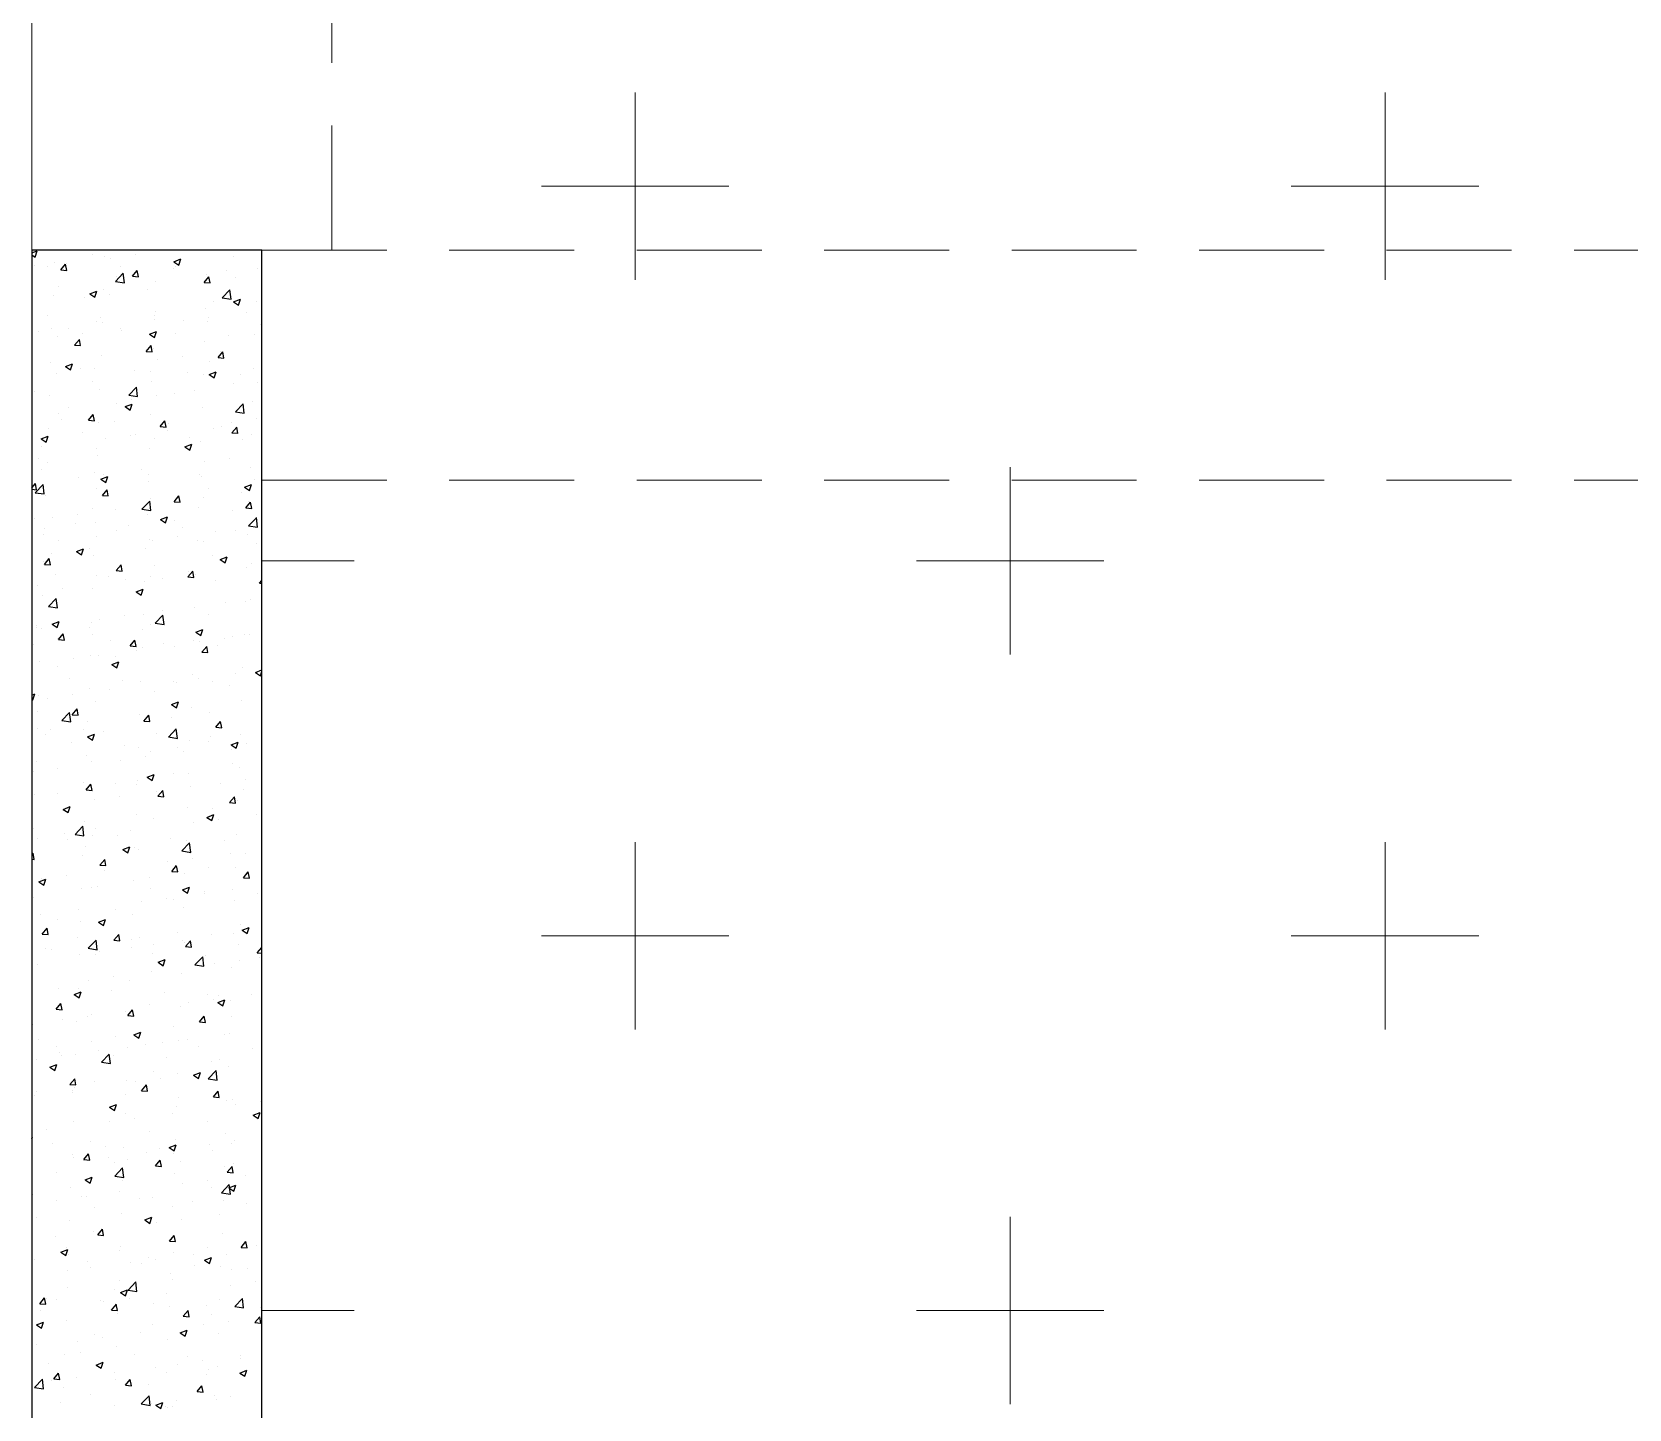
# Model space of a CAD drawing. Header units: millimetres. Extents: x 331487 to 517269, y 198509 to 399936.
# Drawn here: x 402900 to 404498, y 387995 to 389372 of the extents above; entities that cross this region are included whole.
import ezdxf

# ---------------------------------------------------------------- set-up
doc = ezdxf.new("R2010")
doc.units = ezdxf.units.MM
doc.header["$MEASUREMENT"] = 0
doc.linetypes.add('DASHED2', pattern=[0.375, 0.25, -0.125])
doc.layers.add('BEAM', color=1, linetype='Continuous', lineweight=5)
doc.layers.add('COLUMN', color=6, linetype='Continuous')

msp = doc.modelspace()

# ---------------------------------------------------------------- linework, layer by layer
at = {"layer": 'BEAM', "linetype": 'DASHED2', "ltscale": 500}
for p, q in [((403200.1, 389154), (403200.1, 391836.5)), ((403130.1, 389154), (406350.1, 389154)), ((403130.1, 388924), (406350.1, 388924))]:
    msp.add_line(p, q, dxfattribs=at)
at = {"layer": 'BEAM', "ltscale": 250}
msp.add_line((402900.1, 390679), (402900.1, 389154), dxfattribs=at)
at = {"layer": 'BEAM', "color": 253, "linetype": 'Continuous', "ltscale": 750}
for p, q in [((403503.6, 389154), (403503.6, 389312)), ((404253.6, 389154), (404253.6, 389312)), ((403409.8, 389218.2), (403597.3, 389218.2)), ((404159.8, 389218.2), (404347.3, 389218.2)), ((403503.6, 389124.5), (403503.6, 389154)), ((404253.6, 389124.5), (404253.6, 389154)), ((403878.6, 388924), (403878.6, 388937)), ((403878.6, 388749.5), (403878.6, 388924)), ((403130.1, 388843.2), (403222.3, 388843.2)), ((403784.8, 388843.2), (403972.3, 388843.2)), ((403503.6, 388374.5), (403503.6, 388562)), ((404253.6, 388374.5), (404253.6, 388562)), ((403409.8, 388468.2), (403597.3, 388468.2)), ((404159.8, 388468.2), (404347.3, 388468.2)), ((403878.6, 387999.5), (403878.6, 388187)), ((403130.1, 388093.2), (403222.3, 388093.2)), ((403784.8, 388093.2), (403972.3, 388093.2))]:
    msp.add_line(p, q, dxfattribs=at)
at = {"layer": 'COLUMN'}
for p, q in [((403130.1, 389154), (402900.1, 389154)), ((402900.1, 389154), (402900.1, 384659)), ((403130.1, 384659), (403130.1, 389154))]:
    msp.add_line(p, q, dxfattribs=at)
at = {"layer": 'COLUMN', "color": 2, "linetype": 'Continuous'}
for p, q in [((402900.1, 389151.3), (402905.3, 389153.3)), ((402900.1, 389149.3), (402903.3, 389147.2)), ((402903.3, 389147.2), (402905.3, 389153.3)), ((402961.1, 389149.3), (402961.1, 389149.3)), ((402973.1, 389148.2), (402973.1, 389148.2)), ((402978.8, 389146.2), (402978.8, 389146.2)), ((403003.8, 389149.5), (403003.8, 389149.5)), ((403101.7, 389147.3), (403101.7, 389147.3)), ((402902.8, 389139.2), (402902.8, 389139.2)), ((402915.6, 389137.9), (402915.6, 389137.9)), ((402922.6, 389141.8), (402922.6, 389141.8)), ((402928.9, 389134.4), (402933.8, 389140.1)), ((402928.9, 389134.4), (402934.9, 389133.8)), ((402934.9, 389133.8), (402933.7, 389140.1)), ((402935, 389140.3), (402935, 389140.3)), ((402983.7, 389122.9), (402991.4, 389131)), ((402988.4, 389138), (402988.4, 389138)), ((402992.6, 389121.5), (402991.5, 389131)), ((403000.7, 389128.1), (403005.5, 389133.8)), ((403006.6, 389127.6), (403005.5, 389133.8)), ((403041.7, 389135.8), (403041.7, 389135.8)), ((403042, 389142.6), (403049, 389145.3)), ((403042, 389142.6), (403047, 389139.2)), ((403043.4, 389137.3), (403043.4, 389137.3)), ((403047, 389139.2), (403049, 389145.3)), ((403095.1, 389133.5), (403095.1, 389133.5)), ((403125.6, 389135.9), (403125.6, 389135.9)), ((402926.8, 389117.3), (402926.8, 389117.3)), ((402971.8, 389115), (402971.8, 389115)), ((402983.7, 389122.9), (402992.6, 389121.5)), ((402985.1, 389127.3), (402985.1, 389127.3)), ((403000.7, 389128.1), (403006.6, 389127.6)), ((403015.4, 389115.1), (403015.4, 389115.1)), ((403023.8, 389122.5), (403023.8, 389122.5)), ((403072.4, 389121.8), (403077.2, 389127.6)), ((403072.4, 389121.8), (403078.4, 389121.3)), ((403075.1, 389129.5), (403075.1, 389129.5)), ((403078.4, 389121.3), (403077.2, 389127.6)), ((403078.5, 389123.4), (403078.5, 389123.4)), ((403090.4, 389106.4), (403098.2, 389114.5)), ((403099.3, 389105), (403098.2, 389114.5)), ((403103.5, 389126.7), (403103.5, 389126.7)), ((402921.3, 389108.6), (402921.3, 389108.6)), ((402952.4, 389106.8), (402952.4, 389106.8)), ((402958, 389110.3), (402965, 389113)), ((402958, 389110.3), (402963, 389107)), ((402962.9, 389107), (402965, 389113)), ((402977.5, 389110.1), (402977.5, 389110.1)), ((403081.6, 389102.3), (403081.6, 389102.3)), ((403090.4, 389106.4), (403099.3, 389105)), ((403101.7, 389102.3), (403108.7, 389105)), ((403101.7, 389102.3), (403106.7, 389099)), ((403106.7, 389099), (403108.7, 389105)), ((403124.4, 389102.6), (403124.4, 389102.6)), ((402915.5, 389089.2), (402915.5, 389089.2)), ((402965, 389082.3), (402965, 389082.3)), ((402968.9, 389086.9), (402968.9, 389086.9)), ((403022.3, 389084.7), (403022.3, 389084.7)), ((403022.6, 389089.2), (403022.6, 389089.2)), ((403023.3, 389092.3), (403023.3, 389092.3)), ((403052.2, 389083.9), (403052.2, 389083.9)), ((403073.9, 389096.2), (403073.9, 389096.2)), ((403075.6, 389082.4), (403075.6, 389082.4)), ((403077.2, 389087.2), (403077.2, 389087.2)), ((403115.1, 389092.2), (403115.1, 389092.2)), ((402906.7, 389072.3), (402906.7, 389072.3)), ((402920.1, 389075.3), (402920.1, 389075.3)), ((402926.1, 389067.4), (402926.1, 389067.4)), ((402936.6, 389075.7), (402936.6, 389075.7)), ((402951.2, 389070.6), (402951.2, 389070.6)), ((402970.6, 389081.7), (402970.6, 389081.7)), ((402989, 389075.6), (402989, 389075.6)), ((402990, 389073.5), (402990, 389073.5)), ((403017.7, 389070.1), (403024.7, 389072.8)), ((403017.7, 389070.1), (403022.6, 389066.7)), ((403022.6, 389066.7), (403024.7, 389072.8)), ((403043.3, 389071.2), (403043.3, 389071.2)), ((403096.7, 389069), (403096.7, 389069)), ((403123.2, 389069.3), (403123.2, 389069.3)), ((403129, 389080.2), (403129, 389080.2)), ((402942.8, 389059.1), (402947.6, 389064.9)), ((402942.8, 389059.1), (402948.8, 389058.6)), ((402948.8, 389058.6), (402947.6, 389064.9)), ((403014.5, 389052.9), (403019.4, 389058.6)), ((403014.5, 389052.9), (403020.5, 389052.3)), ((403020.5, 389052.3), (403019.4, 389058.6)), ((403021.4, 389055.9), (403021.4, 389055.9)), ((403072.7, 389062.9), (403072.7, 389062.9)), ((403086.3, 389046.6), (403091.1, 389052.3)), ((403088.8, 389052.8), (403088.8, 389052.8)), ((403092.2, 389046.1), (403091.1, 389052.3)), ((402918.9, 389042), (402918.9, 389042)), ((402933.6, 389037.8), (402940.6, 389040.5)), ((402933.6, 389037.8), (402938.6, 389034.5)), ((402938.6, 389034.5), (402940.6, 389040.5)), ((402949, 389036.1), (402949, 389036.1)), ((402962.7, 389036.2), (402962.7, 389036.2)), ((402969.4, 389048.4), (402969.4, 389048.4)), ((403025.9, 389044.5), (403025.9, 389044.5)), ((403050.9, 389047.8), (403050.9, 389047.8)), ((403077.5, 389042.6), (403077.5, 389042.6)), ((403086.3, 389046.6), (403092.2, 389046.1)), ((403122, 389036), (403122, 389036)), ((402924.9, 389031.2), (402924.9, 389031.2)), ((402960.9, 389022.6), (402960.9, 389022.6)), ((403002.4, 389033.8), (403002.4, 389033.8)), ((403019.2, 389032.6), (403019.2, 389032.6)), ((403020.1, 389022.6), (403020.1, 389022.6)), ((403055.7, 389031.6), (403055.7, 389031.6)), ((403071.5, 389029.6), (403071.5, 389029.6)), ((403077.4, 389029.8), (403084.4, 389032.5)), ((403077.4, 389029.8), (403082.3, 389026.5)), ((403082.3, 389026.5), (403084.4, 389032.5)), ((403101.5, 389020.7), (403101.5, 389020.7)), ((403109.1, 389029.3), (403109.1, 389029.3)), ((403125.7, 389021.7), (403125.7, 389021.7)), ((402902.5, 389012.6), (402902.5, 389012.6)), ((402917.7, 389008.7), (402917.7, 389008.7)), ((402968.2, 389015.1), (402968.2, 389015.1)), ((402996.9, 389008.9), (403004.7, 389017.1)), ((402996.9, 389009), (403005.8, 389007.6)), ((402999.6, 389005.1), (402999.6, 389005.1)), ((403005.8, 389007.6), (403004.7, 389017.1)), ((403024.6, 389008.4), (403024.6, 389008.4)), ((403043.1, 389010.7), (403043.1, 389010.7)), ((403062.5, 389013.3), (403062.5, 389013.3)), ((403120.8, 389002.7), (403120.8, 389002.7)), ((402926.5, 388990.7), (402926.5, 388990.7)), ((402936.4, 388996.8), (402936.4, 388996.8)), ((402956.7, 388983.9), (402961.5, 388989.7)), ((402962.7, 388983.4), (402961.5, 388989.7)), ((402984.8, 389000.7), (402984.8, 389000.7)), ((402993.3, 388997.6), (403000.3, 389000.2)), ((402993.3, 388997.6), (402998.3, 388994.2)), ((402998.3, 388994.2), (403000.3, 389000.2)), ((403018.9, 388989.3), (403018.9, 388989.3)), ((403070.3, 388996.3), (403070.3, 388996.3)), ((403103.6, 388992.4), (403111.4, 389000.5)), ((403103.7, 388992.4), (403112.5, 388991)), ((403112.5, 388991), (403111.4, 389000.5)), ((402916.5, 388975.4), (402916.5, 388975.4)), ((402929.5, 388985), (402929.5, 388985)), ((402950.6, 388971.6), (402950.6, 388971.6)), ((402956.7, 388983.9), (402962.7, 388983.4)), ((402967, 388981.8), (402967, 388981.8)), ((402982.9, 388982.7), (402982.9, 388982.7)), ((403028.4, 388977.6), (403033.2, 388983.4)), ((403028.4, 388977.6), (403034.4, 388977.1)), ((403034.4, 388977.1), (403033.2, 388983.4)), ((403036.2, 388973.9), (403036.2, 388973.9)), ((403036.3, 388980.5), (403036.3, 388980.5)), ((403081.3, 388975.7), (403081.3, 388975.7)), ((403089.7, 388978.2), (403089.7, 388978.2)), ((403099.3, 388982.2), (403099.3, 388982.2)), ((403100.1, 388971.4), (403105, 388977.1)), ((403100.1, 388971.4), (403106.1, 388970.9)), ((403106.1, 388970.8), (403105, 388977.1)), ((403124.4, 388985.5), (403124.4, 388985.5)), ((402909.3, 388965.3), (402916.3, 388968)), ((402909.3, 388965.3), (402914.3, 388961.9)), ((402910.1, 388957.3), (402910.1, 388957.3)), ((402914.3, 388961.9), (402916.3, 388968)), ((402964.7, 388955.7), (402964.7, 388955.7)), ((402973.3, 388965.6), (402973.3, 388965.6)), ((402998.3, 388968.9), (402998.3, 388968.9)), ((403004, 388969.3), (403004, 388969.3)), ((403017.7, 388956), (403017.7, 388956)), ((403023, 388965.7), (403023, 388965.7)), ((403053, 388957.3), (403060, 388960)), ((403053, 388957.3), (403058, 388953.9)), ((403057.4, 388967.1), (403057.4, 388967.1)), ((403058, 388953.9), (403060, 388960)), ((403069, 388963.1), (403069, 388963.1)), ((403110.7, 388964.8), (403110.7, 388964.8)), ((403119.6, 388969.5), (403119.6, 388969.5)), ((402906.4, 388945.7), (402906.4, 388945.7)), ((402915.3, 388942.1), (402915.3, 388942.1)), ((402965.8, 388948.5), (402965.8, 388948.5)), ((403073, 388942.8), (403073, 388942.8)), ((403098.1, 388946.1), (403098.1, 388946.1)), ((402909.6, 388934.2), (402909.6, 388934.2)), ((402947, 388926.2), (402947, 388926.2)), ((402963, 388931.9), (402963, 388931.9)), ((402969, 388925), (402976, 388927.7)), ((402969, 388925), (402974, 388921.7)), ((402972, 388929.5), (402972, 388929.5)), ((402974, 388921.7), (402976, 388927.7)), ((403009.9, 388934.5), (403009.9, 388934.5)), ((403016.4, 388929.7), (403016.4, 388929.7)), ((403016.5, 388922.7), (403016.5, 388922.7)), ((403067.8, 388929.8), (403067.8, 388929.8)), ((403069.8, 388927.4), (403069.8, 388927.4)), ((403118.3, 388936.2), (403118.3, 388936.2)), ((403123.1, 388925.1), (403123.1, 388925.1)), ((402900.1, 388916.5), (402903.7, 388920.7)), ((402900.1, 388914.9), (402904.8, 388914.5)), ((402903.5, 388911.5), (402911.2, 388919.6)), ((402903.5, 388911.5), (402912.4, 388910.2)), ((402904.8, 388914.5), (402903.6, 388920.7)), ((402912.4, 388910.2), (402911.3, 388919.7)), ((402914, 388908.8), (402914, 388908.8)), ((402964.5, 388915.2), (402964.5, 388915.2)), ((402970.6, 388908.7), (402975.4, 388914.4)), ((402970.6, 388908.7), (402976.5, 388908.2)), ((402976.5, 388908.2), (402975.4, 388914.4)), ((403042.3, 388902.4), (403047.1, 388908.2)), ((403048.3, 388901.9), (403047.1, 388908.2)), ((403071.8, 388906.6), (403071.8, 388906.6)), ((403077.2, 388916), (403077.2, 388916)), ((403109.6, 388911.6), (403109.6, 388911.6)), ((403112.7, 388917), (403119.7, 388919.7)), ((403112.7, 388917), (403117.7, 388913.7)), ((403117.7, 388913.7), (403119.7, 388919.7)), ((402960.6, 388896), (402960.6, 388896)), ((402983.6, 388895), (402983.6, 388895)), ((403010.2, 388895), (403018, 388903.1)), ((403010.2, 388895), (403019.1, 388893.6)), ((403019.1, 388893.6), (403018, 388903.1)), ((403018.9, 388906), (403018.9, 388906)), ((403042.3, 388902.4), (403048.3, 388901.9)), ((403046.7, 388903.3), (403046.7, 388903.3)), ((403066.6, 388896.5), (403066.6, 388896.5)), ((403101.2, 388894.1), (403101.2, 388894.1)), ((403114, 388896.2), (403118.8, 388901.9)), ((403114, 388896.2), (403120, 388895.6)), ((403117.1, 388902.9), (403117.1, 388902.9)), ((403120, 388895.6), (403118.8, 388901.9)), ((402902.2, 388886), (402902.2, 388886)), ((402912.8, 388875.5), (402912.8, 388875.5)), ((402920.7, 388886.7), (402920.7, 388886.7)), ((402943.5, 388880.8), (402943.5, 388880.8)), ((402945.7, 388890), (402945.7, 388890)), ((402963.3, 388881.9), (402963.3, 388881.9)), ((402996.9, 388878.6), (402996.9, 388878.6)), ((403015.3, 388889.4), (403015.3, 388889.4)), ((403028.7, 388884.8), (403035.7, 388887.5)), ((403028.7, 388884.8), (403033.7, 388881.4)), ((403033.7, 388881.4), (403035.7, 388887.5)), ((403042.8, 388884.1), (403042.8, 388884.1)), ((403050.3, 388876.3), (403050.3, 388876.3)), ((403116.9, 388878.4), (403124.7, 388886.5)), ((403116.9, 388878.4), (403125.8, 388877.1)), ((403125.8, 388877.1), (403124.7, 388886.6)), ((402911.2, 388869.6), (402911.2, 388869.6)), ((402926.2, 388864), (402926.2, 388864)), ((402964.6, 388867.4), (402964.6, 388867.4)), ((402984.5, 388874), (402984.5, 388874)), ((403018, 388865.1), (403018, 388865.1)), ((403020.4, 388863.9), (403020.4, 388863.9)), ((403045.5, 388867.2), (403045.5, 388867.2)), ((403065.4, 388863.2), (403065.4, 388863.2)), ((403071.4, 388862.9), (403071.4, 388862.9)), ((403083.3, 388872.2), (403083.3, 388872.2)), ((403103.7, 388874), (403103.7, 388874)), ((403115.9, 388869.6), (403115.9, 388869.6)), ((403124.8, 388860.6), (403124.8, 388860.6)), ((402912.7, 388839.8), (402917.5, 388845.5)), ((402918.7, 388839.2), (402917.5, 388845.5)), ((402919.4, 388850.6), (402919.4, 388850.6)), ((402944.7, 388852.5), (402951.7, 388855.2)), ((402944.7, 388852.5), (402949.6, 388849.2)), ((402949.6, 388849.2), (402951.7, 388855.2)), ((402957.3, 388855.6), (402957.3, 388855.6)), ((402962.1, 388848.6), (402962.1, 388848.6)), ((403014.1, 388856.1), (403014.1, 388856.1)), ((403081, 388849.1), (403081, 388849.1)), ((403088.4, 388844.5), (403095.4, 388847.2)), ((403088.4, 388844.5), (403093.4, 388841.2)), ((403093.4, 388841.2), (403095.4, 388847.2)), ((402911.6, 388842.2), (402911.6, 388842.2)), ((402912.7, 388839.8), (402918.7, 388839.2)), ((402923.6, 388830), (402923.6, 388830)), ((402964.4, 388829), (402964.4, 388829)), ((402977, 388827.7), (402977, 388827.7)), ((402984.4, 388833.5), (402989.3, 388839.2)), ((402984.4, 388833.5), (402990.4, 388833)), ((402990.4, 388833), (402989.3, 388839.2)), ((403019.2, 388827.8), (403019.2, 388827.8)), ((403022.7, 388839), (403022.7, 388839)), ((403056.2, 388827.2), (403061, 388833)), ((403056.2, 388827.2), (403062.1, 388826.7)), ((403057, 388832.7), (403057, 388832.7)), ((403062.1, 388826.7), (403061, 388832.9)), ((403064.2, 388829.9), (403064.2, 388829.9)), ((403114.7, 388836.3), (403114.7, 388836.3)), ((403120.2, 388841.1), (403120.2, 388841.1)), ((402906.1, 388819), (402906.1, 388819)), ((402931, 388816.1), (402931, 388816.1)), ((402960.9, 388815.4), (402960.9, 388815.4)), ((402994.1, 388824.5), (402994.1, 388824.5)), ((403004.4, 388812.3), (403011.4, 388815)), ((403004.4, 388812.3), (403009.3, 388808.9)), ((403009.3, 388808.9), (403011.4, 388814.9)), ((403012.8, 388822.9), (403012.8, 388822.9)), ((403030.4, 388825.5), (403030.4, 388825.5)), ((403083.8, 388823.2), (403083.8, 388823.2)), ((403127.9, 388820.9), (403130.1, 388823.6)), ((403127.9, 388820.9), (403130.1, 388820.7)), ((402910.4, 388809), (402910.4, 388809)), ((402916.7, 388797.6), (402924.5, 388805.7)), ((402916.7, 388797.6), (402925.6, 388796.2)), ((402925.6, 388796.2), (402924.5, 388805.7)), ((403063, 388796.6), (403063, 388796.6)), ((403093.9, 388801.6), (403093.9, 388801.6)), ((403113.5, 388803), (403113.5, 388803)), ((403118.9, 388804.9), (403118.9, 388804.9)), ((402904.2, 388778.9), (402904.2, 388778.9)), ((402920.3, 388780), (402927.3, 388782.7)), ((402920.3, 388780), (402925.3, 388776.7)), ((402925.3, 388776.7), (402927.3, 388782.7)), ((402959.7, 388782.1), (402959.7, 388782.1)), ((402967.8, 388785), (402967.8, 388785)), ((402992.8, 388788.3), (402992.8, 388788.3)), ((403011.6, 388789.6), (403011.6, 388789.6)), ((403018.6, 388779.4), (403018.6, 388779.4)), ((403023.4, 388781), (403031.2, 388789.1)), ((403023.4, 388781), (403032.3, 388779.6)), ((403030.7, 388793.3), (403030.7, 388793.3)), ((403032.3, 388779.6), (403031.2, 388789.1)), ((403076.9, 388789.4), (403076.9, 388789.4)), ((402904.7, 388776.7), (402904.7, 388776.7)), ((402909.2, 388775.7), (402909.2, 388775.7)), ((402925.2, 388765.4), (402925.2, 388765.4)), ((402926.6, 388764.5), (402931.4, 388770.3)), ((402926.6, 388764.5), (402932.6, 388764)), ((402932.6, 388764), (402931.4, 388770.3)), ((402957.5, 388776.6), (402957.5, 388776.6)), ((402960.3, 388769.4), (402960.3, 388769.4)), ((402978.6, 388763.2), (402978.6, 388763.2)), ((402998.3, 388758.3), (403003.1, 388764)), ((403004.3, 388757.7), (403003.1, 388764)), ((403010.9, 388774.4), (403010.9, 388774.4)), ((403061.8, 388763.3), (403061.8, 388763.3)), ((403064.1, 388772), (403071.1, 388774.7)), ((403064.1, 388772), (403069, 388768.6)), ((403064.3, 388772.1), (403064.3, 388772.1)), ((403069, 388768.6), (403071.1, 388774.7)), ((403092.6, 388765.5), (403092.6, 388765.5)), ((403100.9, 388767.4), (403100.9, 388767.4)), ((403112.3, 388769.7), (403112.3, 388769.7)), ((403117.7, 388769.9), (403117.7, 388769.9)), ((402901.9, 388759.4), (402901.9, 388759.4)), ((402958.5, 388748.8), (402958.5, 388748.8)), ((402966.5, 388748.9), (402966.5, 388748.9)), ((402984.2, 388747.4), (402984.2, 388747.4)), ((402998.3, 388758.3), (403004.3, 388757.7)), ((403004.4, 388753.9), (403004.4, 388753.9)), ((403010.4, 388756.3), (403010.4, 388756.3)), ((403032, 388760.9), (403032, 388760.9)), ((403042.5, 388757.4), (403042.5, 388757.4)), ((403067.6, 388762.2), (403067.6, 388762.2)), ((403070, 388752), (403074.9, 388757.7)), ((403070, 388752), (403076, 388751.5)), ((403076, 388751.5), (403074.9, 388757.7)), ((403085.4, 388758.7), (403085.4, 388758.7)), ((402908, 388742.4), (402908, 388742.4)), ((402925.9, 388737.4), (402925.9, 388737.4)), ((402941.5, 388745.6), (402941.5, 388745.6)), ((402980, 388739.7), (402987, 388742.4)), ((402980, 388739.7), (402985, 388736.4)), ((402985, 388736.4), (402987, 388742.4)), ((403104.2, 388731), (403104.2, 388731)), ((403111, 388736.4), (403111, 388736.4)), ((403123.7, 388731.7), (403130.1, 388734.2)), ((403123.7, 388731.7), (403128.7, 388728.4)), ((403128.7, 388728.4), (403130.1, 388732.6)), ((402937.6, 388725.8), (402937.6, 388725.8)), ((402957.3, 388715.5), (402957.3, 388715.5)), ((402991, 388723.5), (402991, 388723.5)), ((403009.2, 388723), (403009.2, 388723)), ((403041.3, 388722.7), (403041.3, 388722.7)), ((403044.4, 388721.3), (403044.4, 388721.3)), ((403060.5, 388730), (403060.5, 388730)), ((403066.3, 388726), (403066.3, 388726)), ((403080.7, 388722.4), (403080.7, 388722.4)), ((403097.8, 388719), (403097.8, 388719)), ((402900.1, 388709.1), (402903, 388710.2)), ((402900.1, 388704.7), (402901, 388704.1)), ((402901, 388704.1), (402903, 388710.2)), ((402906.7, 388709.1), (402906.7, 388709.1)), ((402915.2, 388706.1), (402915.2, 388706.1)), ((402940.2, 388709.4), (402940.2, 388709.4)), ((402964.1, 388702.4), (402964.1, 388702.4)), ((402978.1, 388714.4), (402978.1, 388714.4)), ((403022.4, 388712.4), (403022.4, 388712.4)), ((403039.7, 388699.5), (403046.7, 388702.2)), ((403039.7, 388699.5), (403044.7, 388696.1)), ((403044.7, 388696.1), (403046.7, 388702.2)), ((403109.8, 388703.1), (403109.8, 388703.1)), ((402905.8, 388692.4), (402905.8, 388692.4)), ((402930, 388683.6), (402937.8, 388691.7)), ((402930, 388683.6), (402938.9, 388682.2)), ((402938.9, 388682.2), (402937.8, 388691.7)), ((402940.5, 388689.3), (402945.3, 388695.1)), ((402940.5, 388689.3), (402946.4, 388688.8)), ((402946.4, 388688.8), (402945.3, 388695.1)), ((403008, 388689.7), (403008, 388689.7)), ((403012.2, 388683), (403017, 388688.8)), ((403012.2, 388683), (403018.2, 388682.5)), ((403015, 388683.3), (403015, 388683.3)), ((403018.2, 388682.5), (403017, 388688.8)), ((403040, 388686.6), (403040, 388686.6)), ((403059.3, 388696.7), (403059.3, 388696.7)), ((403077.9, 388691.6), (403077.9, 388691.6)), ((402905.5, 388675.8), (402905.5, 388675.8)), ((402913.9, 388670), (402913.9, 388670)), ((402918.2, 388674.7), (402918.2, 388674.7)), ((402951.8, 388675), (402951.8, 388675)), ((402955.7, 388667.2), (402962.7, 388669.9)), ((402955.7, 388667.2), (402960.7, 388663.9)), ((402956, 388682.2), (402956, 388682.2)), ((402960.7, 388663.9), (402962.7, 388669.9)), ((402971.6, 388672.4), (402971.6, 388672.4)), ((403024.9, 388670.2), (403024.9, 388670.2)), ((403036.7, 388667), (403044.5, 388675.2)), ((403036.7, 388667.1), (403045.6, 388665.7)), ((403045.6, 388665.7), (403044.5, 388675.2)), ((403078.3, 388667.9), (403078.3, 388667.9)), ((403083.9, 388676.8), (403088.7, 388682.5)), ((403083.9, 388676.8), (403089.9, 388676.2)), ((403089.9, 388676.2), (403088.7, 388682.5)), ((403108.6, 388669.8), (403108.6, 388669.8)), ((402939.3, 388661.3), (402939.3, 388661.3)), ((402992.6, 388659), (402992.6, 388659)), ((403006.8, 388656.4), (403006.8, 388656.4)), ((403018.3, 388652.8), (403018.3, 388652.8)), ((403046, 388656.7), (403046, 388656.7)), ((403051.6, 388652.1), (403051.6, 388652.1)), ((403058.1, 388663.4), (403058.1, 388663.4)), ((403076.6, 388662.8), (403076.6, 388662.8)), ((403099.4, 388659.2), (403106.4, 388661.9)), ((403099.4, 388659.2), (403104.4, 388655.9)), ((403099.4, 388654.5), (403099.4, 388654.5)), ((403104.4, 388655.9), (403106.4, 388661.9)), ((403114.7, 388660.4), (403114.7, 388660.4)), ((402904.3, 388642.5), (402904.3, 388642.5)), ((402925.5, 388635.5), (402925.5, 388635.5)), ((402954.8, 388648.9), (402954.8, 388648.9)), ((402960, 388642.7), (402960, 388642.7)), ((402988.6, 388643.8), (402988.6, 388643.8)), ((403013.7, 388647.1), (403013.7, 388647.1)), ((403100.6, 388640.8), (403100.6, 388640.8)), ((403107.4, 388636.6), (403107.4, 388636.6)), ((402901.7, 388632.7), (402901.7, 388632.7)), ((402951.7, 388621.6), (402951.7, 388621.6)), ((402954.3, 388614.1), (402959.2, 388619.8)), ((402960.3, 388613.6), (402959.1, 388619.8)), ((402983.9, 388620.8), (402983.9, 388620.8)), ((403005, 388619.4), (403005, 388619.4)), ((403005.5, 388623.1), (403005.5, 388623.1)), ((403015.4, 388627), (403022.4, 388629.7)), ((403015.4, 388627), (403020.4, 388623.6)), ((403020.4, 388623.6), (403022.4, 388629.7)), ((403042.2, 388630.8), (403042.2, 388630.8)), ((403056.9, 388630.2), (403056.9, 388630.2)), ((403088.4, 388621), (403088.4, 388621)), ((403113.4, 388624.3), (403113.4, 388624.3)), ((402903.1, 388609.2), (402903.1, 388609.2)), ((402925.6, 388610.8), (402925.6, 388610.8)), ((402953.6, 388615.6), (402953.6, 388615.6)), ((402954.3, 388614.1), (402960.3, 388613.6)), ((402962.3, 388604.4), (402962.3, 388604.4)), ((402987.4, 388607.7), (402987.4, 388607.7)), ((403025.2, 388612.7), (403025.2, 388612.7)), ((403026.1, 388607.8), (403030.9, 388613.6)), ((403026.1, 388607.8), (403032, 388607.3)), ((403032, 388607.3), (403030.9, 388613.6)), ((403058.4, 388617.1), (403058.4, 388617.1)), ((403097.8, 388601.6), (403102.6, 388607.3)), ((403103.8, 388601), (403102.6, 388607.3)), ((403106.2, 388603.3), (403106.2, 388603.3)), ((403111.8, 388614.8), (403111.8, 388614.8)), ((402931.4, 388594.7), (402938.4, 388597.4)), ((402931.4, 388594.7), (402936.3, 388591.4)), ((402936.3, 388591.4), (402938.4, 388597.4)), ((403004.3, 388589.8), (403004.3, 388589.8)), ((403055.7, 388596.9), (403055.7, 388596.9)), ((403075.1, 388586.7), (403082.1, 388589.4)), ((403080.1, 388583.4), (403082.1, 388589.4)), ((403080.4, 388595.8), (403080.4, 388595.8)), ((403097.8, 388601.6), (403103.8, 388601)), ((403125, 388589.8), (403125, 388589.8)), ((402901.9, 388575.9), (402901.9, 388575.9)), ((402943.2, 388569.6), (402951, 388577.8)), ((402952.1, 388568.3), (402951, 388577.8)), ((402952.4, 388582.3), (402952.4, 388582.3)), ((402963.8, 388575.8), (402963.8, 388575.8)), ((402998.9, 388573.2), (402998.9, 388573.2)), ((403022.1, 388585.8), (403022.1, 388585.8)), ((403062.1, 388581.6), (403062.1, 388581.6)), ((403075.1, 388586.7), (403080.1, 388583.4)), ((403087.1, 388584.9), (403087.1, 388584.9)), ((402905.5, 388565.8), (402905.5, 388565.8)), ((402932.2, 388570.5), (402932.2, 388570.5)), ((402936, 388565), (402936, 388565)), ((402943.2, 388569.6), (402952.1, 388568.3)), ((402953.3, 388557.1), (402953.3, 388557.1)), ((402961.1, 388568.3), (402961.1, 388568.3)), ((402985.6, 388568.3), (402985.6, 388568.3)), ((402991.1, 388554.5), (402998.1, 388557.1)), ((402996, 388551.1), (402998.1, 388557.1)), ((403003.1, 388556.5), (403003.1, 388556.5)), ((403006.6, 388554.8), (403006.6, 388554.8)), ((403038.9, 388566), (403038.9, 388566)), ((403049.9, 388553.1), (403057.7, 388561.2)), ((403054.5, 388563.6), (403054.5, 388563.6)), ((403058.9, 388551.7), (403057.7, 388561.2)), ((403092.3, 388563.7), (403092.3, 388563.7)), ((403105, 388570), (403105, 388570)), ((402900.1, 388549.5), (402901.3, 388550.9)), ((402900.1, 388544.8), (402902.5, 388544.6)), ((402900.7, 388542.6), (402900.7, 388542.6)), ((402902.5, 388544.6), (402901.3, 388550.9)), ((402951.2, 388549), (402951.2, 388549)), ((402968.2, 388538.9), (402973, 388544.6)), ((402968.2, 388538.9), (402974.2, 388538.4)), ((402974.2, 388538.4), (402973, 388544.6)), ((402991.1, 388554.5), (402996, 388551.1)), ((403035.8, 388542.1), (403035.8, 388542.1)), ((403050, 388553.1), (403058.9, 388551.7)), ((403060, 388552.6), (403060, 388552.6)), ((403060.8, 388545.4), (403060.8, 388545.4)), ((403098.7, 388550.4), (403098.7, 388550.4)), ((403113.4, 388550.3), (403113.4, 388550.3)), ((402907, 388522.2), (402914, 388524.9)), ((402909.7, 388525.5), (402909.7, 388525.5)), ((402912, 388518.8), (402914, 388524.9)), ((402934.8, 388528.8), (402934.8, 388528.8)), ((402972.6, 388533.8), (402972.6, 388533.8)), ((403001.9, 388523.2), (403001.9, 388523.2)), ((403018, 388526.1), (403018, 388526.1)), ((403039.9, 388532.6), (403044.8, 388538.4)), ((403039.9, 388532.6), (403045.9, 388532.1)), ((403045.9, 388532.1), (403044.8, 388538.3)), ((403053.2, 388530.3), (403053.2, 388530.3)), ((403076.3, 388536.1), (403076.3, 388536.1)), ((403103.8, 388536.7), (403103.8, 388536.7)), ((403111.7, 388526.3), (403116.5, 388532.1)), ((403111.7, 388526.3), (403117.6, 388525.8)), ((403117.6, 388525.8), (403116.5, 388532.1)), ((402907, 388522.2), (402912, 388518.8)), ((402912.3, 388519.7), (402912.3, 388519.7)), ((402950, 388515.8), (402950, 388515.8)), ((402959.7, 388516.1), (402959.7, 388516.1)), ((402965.7, 388517.4), (402965.7, 388517.4)), ((403019.1, 388515.2), (403019.1, 388515.2)), ((403050.7, 388514.2), (403057.8, 388516.9)), ((403050.7, 388514.2), (403055.7, 388510.8)), ((403055.7, 388510.8), (403057.7, 388516.9)), ((403072.4, 388512.9), (403072.4, 388512.9)), ((403072.4, 388511), (403072.4, 388511)), ((403100.3, 388514.2), (403100.3, 388514.2)), ((403125.8, 388510.7), (403125.8, 388510.7)), ((402901.4, 388506.1), (402901.4, 388506.1)), ((402946.3, 388494.4), (402946.3, 388494.4)), ((402983.6, 388494.2), (402983.6, 388494.2)), ((403009.5, 388502.7), (403009.5, 388502.7)), ((403034.5, 388506), (403034.5, 388506)), ((403042, 388504.2), (403042, 388504.2)), ((403052, 388497), (403052, 388497)), ((403102.5, 388503.4), (403102.5, 388503.4)), ((402908.5, 388489.4), (402908.5, 388489.4)), ((402910.4, 388469.9), (402915.2, 388475.7)), ((402916.3, 388469.4), (402915.2, 388475.7)), ((402925.3, 388484.1), (402925.3, 388484.1)), ((402948.7, 388482.5), (402948.7, 388482.5)), ((402966.7, 388481.9), (402973.7, 388484.6)), ((402966.7, 388481.9), (402971.7, 388478.6)), ((402971.7, 388478.6), (402973.7, 388484.6)), ((403000.7, 388490), (403000.7, 388490)), ((403109.2, 388479.8), (403109.2, 388479.8)), ((403110.4, 388473.9), (403117.4, 388476.6)), ((403115.4, 388470.6), (403117.4, 388476.6)), ((402910.4, 388469.9), (402916.3, 388469.4)), ((402946.2, 388466.3), (402946.2, 388466.3)), ((402956.5, 388455.7), (402964.3, 388463.8)), ((402965.4, 388454.3), (402964.3, 388463.8)), ((402982.1, 388463.7), (402986.9, 388469.4)), ((402982.1, 388463.7), (402988.1, 388463.1)), ((402983.2, 388463.2), (402983.2, 388463.2)), ((402988.1, 388463.1), (402986.9, 388469.4)), ((402999.6, 388464.1), (402999.6, 388464.1)), ((403008.2, 388466.5), (403008.2, 388466.5)), ((403021.8, 388459.2), (403021.8, 388459.2)), ((403046.1, 388471.5), (403046.1, 388471.5)), ((403050.8, 388463.7), (403050.8, 388463.7)), ((403053, 388461.8), (403053, 388461.8)), ((403053.8, 388457.4), (403058.6, 388463.1)), ((403059.8, 388456.9), (403058.6, 388463.1)), ((403080.1, 388469.2), (403080.1, 388469.2)), ((403101.3, 388470.1), (403101.3, 388470.1)), ((403106.3, 388459.6), (403106.3, 388459.6)), ((403110.4, 388473.9), (403115.4, 388470.6)), ((402913.9, 388455.1), (402913.9, 388455.1)), ((402920, 388454.9), (402920, 388454.9)), ((402947.5, 388449.2), (402947.5, 388449.2)), ((402956.5, 388455.7), (402965.4, 388454.3)), ((402963.5, 388449.1), (402963.5, 388449.1)), ((402967.3, 388452.9), (402967.3, 388452.9)), ((402999.5, 388456.7), (402999.5, 388456.7)), ((403020.7, 388450.6), (403020.7, 388450.6)), ((403026.4, 388441.7), (403033.4, 388444.4)), ((403031.4, 388438.3), (403033.4, 388444.4)), ((403053.8, 388457.4), (403059.8, 388456.9)), ((403063.2, 388439.1), (403071, 388447.2)), ((403072.1, 388437.8), (403071, 388447.2)), ((403074, 388448.4), (403074, 388448.4)), ((403108, 388443.7), (403108, 388443.7)), ((403125.5, 388451.1), (403130.1, 388456.6)), ((403125.5, 388451.1), (403130.1, 388450.7)), ((403127.4, 388446.1), (403127.4, 388446.1)), ((402905.2, 388439.1), (402905.2, 388439.1)), ((402981.9, 388427.1), (402981.9, 388427.1)), ((403019.8, 388432.1), (403019.8, 388432.1)), ((403026.4, 388441.7), (403031.4, 388438.3)), ((403049.6, 388430.4), (403049.6, 388430.4)), ((403063.2, 388439.1), (403072.1, 388437.8)), ((403082.9, 388440.4), (403082.9, 388440.4)), ((403100.1, 388436.8), (403100.1, 388436.8)), ((402926.3, 388415.5), (402926.3, 388415.5)), ((402942.4, 388409.4), (402949.4, 388412.1)), ((402946.3, 388415.9), (402946.3, 388415.9)), ((402947.4, 388406.1), (402949.4, 388412.1)), ((402956.9, 388423.8), (402956.9, 388423.8)), ((402979.7, 388413.2), (402979.7, 388413.2)), ((402998.2, 388423.4), (402998.2, 388423.4)), ((402924.2, 388394.7), (402929.1, 388400.5)), ((402930.2, 388394.2), (402929, 388400.5)), ((402942.4, 388409.4), (402947.4, 388406.1)), ((403017.7, 388399.5), (403017.7, 388399.5)), ((403033.1, 388411), (403033.1, 388411)), ((403048.4, 388397.1), (403048.4, 388397.1)), ((403056.6, 388401), (403056.6, 388401)), ((403076, 388409.5), (403076, 388409.5)), ((403081.7, 388404.2), (403081.7, 388404.2)), ((403086.1, 388401.4), (403093.1, 388404.1)), ((403086.1, 388401.4), (403091.1, 388398.1)), ((403086.4, 388408.7), (403086.4, 388408.7)), ((403091.1, 388398.1), (403093.1, 388404.1)), ((403098.9, 388403.5), (403098.9, 388403.5)), ((403119.5, 388409.2), (403119.5, 388409.2)), ((402901.1, 388379.5), (402901.1, 388379.5)), ((402924.2, 388394.7), (402930.2, 388394.2)), ((402930.6, 388384.4), (402930.6, 388384.4)), ((402945.1, 388382.6), (402945.1, 388382.6)), ((402955.6, 388387.6), (402955.6, 388387.6)), ((402959.4, 388389.5), (402959.4, 388389.5)), ((402993.5, 388392.6), (402993.5, 388392.6)), ((402996, 388388.4), (403000.8, 388394.2)), ((402996, 388388.4), (403001.9, 388387.9)), ((402997, 388390.1), (402997, 388390.1)), ((403001.9, 388387.9), (403000.8, 388394.2)), ((403067.7, 388382.2), (403072.5, 388387.9)), ((403067.7, 388382.2), (403073.7, 388381.6)), ((403073.7, 388381.6), (403072.5, 388387.9)), ((403100, 388387.5), (403100, 388387.5)), ((402906.8, 388364.4), (402906.8, 388364.4)), ((402983.3, 388367.5), (402983.3, 388367.5)), ((403002.1, 388369.2), (403009.1, 388371.9)), ((403002.1, 388369.2), (403007.1, 388365.8)), ((403007.1, 388365.8), (403009.1, 388371.9)), ((403041.7, 388377.5), (403041.7, 388377.5)), ((403047.2, 388363.8), (403047.2, 388363.8)), ((403055.3, 388364.8), (403055.3, 388364.8)), ((403093.2, 388369.8), (403093.2, 388369.8)), ((403097.7, 388370.2), (403097.7, 388370.2)), ((402925, 388357.5), (402925, 388357.5)), ((402927.9, 388351), (402927.9, 388351)), ((402929.3, 388348.2), (402929.3, 388348.2)), ((402943.9, 388349.3), (402943.9, 388349.3)), ((402960.2, 388362.1), (402960.2, 388362.1)), ((402967.2, 388353.2), (402967.2, 388353.2)), ((402969.7, 388341.7), (402977.5, 388349.8)), ((402978.6, 388340.3), (402977.5, 388349.8)), ((402981.3, 388348.7), (402981.3, 388348.7)), ((402995.8, 388356.8), (402995.8, 388356.8)), ((403013.6, 388359.9), (403013.6, 388359.9)), ((403030.3, 388361.5), (403030.3, 388361.5)), ((403067, 388357.6), (403067, 388357.6)), ((403120.4, 388355.4), (403120.4, 388355.4)), ((402904.3, 388344.9), (402904.3, 388344.9)), ((402918.1, 388336.9), (402925.1, 388339.6)), ((402918.1, 388336.9), (402923, 388333.6)), ((402923, 388333.6), (402925.1, 388339.6)), ((402969.8, 388341.7), (402978.6, 388340.3)), ((403021.5, 388332.5), (403021.5, 388332.5)), ((403034.7, 388346.4), (403034.7, 388346.4)), ((403061.8, 388328.9), (403068.8, 388331.6)), ((403066.7, 388325.5), (403068.8, 388331.6)), ((403076.5, 388325.2), (403084.3, 388333.3)), ((403079.9, 388342.5), (403079.9, 388342.5)), ((403085.4, 388323.8), (403084.3, 388333.3)), ((403088.1, 388344.2), (403088.1, 388344.2)), ((403096.5, 388337), (403096.5, 388337)), ((403130.1, 388338.7), (403130.1, 388338.7)), ((402938.1, 388319.5), (402942.9, 388325.2)), ((402938.1, 388319.5), (402944.1, 388319)), ((402942.7, 388316), (402942.7, 388316)), ((402944.1, 388319), (402942.9, 388325.2)), ((402963.2, 388322.5), (402963.2, 388322.5)), ((402994.6, 388323.5), (402994.6, 388323.5)), ((403004, 388322.1), (403004, 388322.1)), ((403009.8, 388313.2), (403014.7, 388319)), ((403015.8, 388312.7), (403014.7, 388319)), ((403029, 388325.4), (403029, 388325.4)), ((403045.9, 388330.6), (403045.9, 388330.6)), ((403061.8, 388328.9), (403066.8, 388325.5)), ((403066.9, 388330.4), (403066.9, 388330.4)), ((403076.5, 388325.2), (403085.4, 388323.8)), ((402903, 388308.8), (402903, 388308.8)), ((402904.9, 388312.5), (402904.9, 388312.5)), ((402940.3, 388311.3), (402940.3, 388311.3)), ((402940.9, 388313.8), (402940.9, 388313.8)), ((402977.8, 388296.6), (402984.8, 388299.3)), ((402982.7, 388293.3), (402984.8, 388299.3)), ((402993.7, 388309), (402993.7, 388309)), ((403009.8, 388313.2), (403015.8, 388312.7)), ((403047.1, 388306.8), (403047.1, 388306.8)), ((403081.6, 388307), (403086.4, 388312.7)), ((403081.6, 388307), (403087.5, 388306.4)), ((403087.5, 388306.4), (403086.4, 388312.7)), ((403095.2, 388303.7), (403095.2, 388303.7)), ((403100.5, 388304.5), (403100.5, 388304.5)), ((403103.8, 388299.2), (403103.8, 388299.2)), ((403128.8, 388302.5), (403128.8, 388302.5)), ((402977.8, 388296.6), (402982.7, 388293.3)), ((402993.4, 388290.2), (402993.4, 388290.2)), ((403002.7, 388285.9), (403002.7, 388285.9)), ((403040.6, 388290.9), (403040.6, 388290.9)), ((403044.7, 388297.3), (403044.7, 388297.3)), ((403121.5, 388288.6), (403128.5, 388291.3)), ((403121.5, 388288.6), (403126.4, 388285.3)), ((403126.4, 388285.3), (403128.5, 388291.3)), ((402914.5, 388274.3), (402914.5, 388274.3)), ((402941.4, 388282.7), (402941.4, 388282.7)), ((402977.7, 388282.6), (402977.7, 388282.6)), ((403017.4, 388272.9), (403017.4, 388272.9)), ((403075.7, 388282.9), (403075.7, 388282.9)), ((403094, 388270.4), (403094, 388270.4)), ((402900.1, 388266.9), (402900.7, 388267.1)), ((402900.1, 388265.3), (402900.7, 388267.1)), ((402900.8, 388252.8), (402900.8, 388252.8)), ((402920.8, 388260.2), (402920.8, 388260.2)), ((402959.1, 388262.9), (402959.1, 388262.9)), ((402974.2, 388257.9), (402974.2, 388257.9)), ((402992.2, 388256.9), (402992.2, 388256.9)), ((403014.3, 388251.5), (403014.3, 388251.5)), ((403027.6, 388255.7), (403027.6, 388255.7)), ((403037.4, 388256.4), (403044.4, 388259.1)), ((403037.4, 388256.4), (403042.4, 388253)), ((403042.4, 388253), (403044.4, 388259.1)), ((403043.5, 388264), (403043.5, 388264)), ((403077.5, 388259.8), (403077.5, 388259.8)), ((403081, 388253.4), (403081, 388253.4)), ((403099.7, 388260.9), (403099.7, 388260.9)), ((403102.5, 388263.1), (403102.5, 388263.1)), ((402940.2, 388249.4), (402940.2, 388249.4)), ((402941.9, 388246.8), (402941.9, 388246.8)), ((402951.4, 388243.2), (402951.4, 388243.2)), ((402952, 388244.3), (402956.8, 388250)), ((402952, 388244.3), (402958, 388243.8)), ((402958, 388243.8), (402956.8, 388250)), ((402976.4, 388246.5), (402976.4, 388246.5)), ((402983, 388240.9), (402983, 388240.9)), ((402983, 388227.7), (402990.8, 388235.9)), ((402991.9, 388226.4), (402990.8, 388235.9)), ((402995.3, 388244.5), (402995.3, 388244.5)), ((403023.7, 388238), (403028.5, 388243.8)), ((403023.7, 388238), (403029.7, 388237.5)), ((403029.7, 388237.5), (403028.5, 388243.7)), ((403041.4, 388250.9), (403041.4, 388250.9)), ((403048.7, 388242.3), (403048.7, 388242.3)), ((403092.8, 388237.1), (403092.8, 388237.1)), ((403095.4, 388231.7), (403100.3, 388237.5)), ((403101.4, 388231.2), (403100.3, 388237.5)), ((403102.1, 388240), (403102.1, 388240)), ((402924.7, 388230.9), (402924.7, 388230.9)), ((402953.4, 388224.1), (402960.4, 388226.8)), ((402953.4, 388224.1), (402958.4, 388220.8)), ((402958.4, 388220.8), (402960.4, 388226.8)), ((402983, 388227.8), (402991.9, 388226.4)), ((402991, 388223.6), (402991, 388223.6)), ((403042.3, 388230.7), (403042.3, 388230.7)), ((403051.1, 388220.3), (403051.1, 388220.3)), ((403076.2, 388223.6), (403076.2, 388223.6)), ((403095.4, 388231.7), (403101.4, 388231.2)), ((403114.1, 388228.6), (403114.1, 388228.6)), ((402900.9, 388209.4), (402900.9, 388209.4)), ((402925.1, 388203.7), (402925.1, 388203.7)), ((402939, 388216.1), (402939, 388216.1)), ((402950.1, 388207), (402950.1, 388207)), ((402954.3, 388207.1), (402954.3, 388207.1)), ((402988, 388212), (402988, 388212)), ((403007.7, 388204.9), (403007.7, 388204.9)), ((403021.2, 388205.9), (403021.2, 388205.9)), ((403079.6, 388215.9), (403079.6, 388215.9)), ((403089.7, 388211.2), (403097.5, 388219.3)), ((403089.7, 388211.2), (403098.6, 388209.8)), ((403091.6, 388203.8), (403091.6, 388203.8)), ((403097.1, 388216.1), (403104.1, 388218.8)), ((403097.1, 388216.1), (403102.1, 388212.8)), ((403098.6, 388209.8), (403097.5, 388219.3)), ((403102.1, 388212.8), (403104.1, 388218.8)), ((402962.9, 388195.9), (402962.9, 388195.9)), ((402989.7, 388190.4), (402989.7, 388190.4)), ((403041.1, 388197.4), (403041.1, 388197.4)), ((403061.1, 388202.6), (403061.1, 388202.6)), ((403087.7, 388189.2), (403087.7, 388189.2)), ((403114.5, 388200.4), (403114.5, 388200.4)), ((402904.6, 388185.9), (402904.6, 388185.9)), ((402937.8, 388182.9), (402937.8, 388182.9)), ((402961.7, 388172.6), (402961.7, 388172.6)), ((402965.9, 388169.1), (402970.7, 388174.8)), ((402971.8, 388168.5), (402970.7, 388174.8)), ((403013.1, 388183.9), (403020.1, 388186.6)), ((403013.1, 388183.9), (403018.1, 388180.5)), ((403018.1, 388180.5), (403020.1, 388186.6)), ((403024.8, 388180.9), (403024.8, 388180.9)), ((403049.9, 388184.2), (403049.9, 388184.2)), ((402923.8, 388167.6), (402923.8, 388167.6)), ((402934.9, 388156), (402934.9, 388156)), ((402965.9, 388169.1), (402971.8, 388168.5)), ((402988.5, 388157.1), (402988.5, 388157.1)), ((403037.6, 388162.8), (403042.4, 388168.5)), ((403037.6, 388162.8), (403043.6, 388162.3)), ((403039.9, 388164.1), (403039.9, 388164.1)), ((403043.6, 388162.3), (403042.4, 388168.5)), ((403075.4, 388156.2), (403075.4, 388156.2)), ((403090.4, 388170.5), (403090.4, 388170.5)), ((403109.3, 388156.5), (403114.1, 388162.3)), ((403109.3, 388156.5), (403115.3, 388156)), ((403115.3, 388156), (403114.1, 388162.3)), ((403124.6, 388158.1), (403124.6, 388158.1)), ((402902.6, 388144.8), (402902.6, 388144.8)), ((402929.1, 388151.6), (402936.1, 388154.3)), ((402929.1, 388151.6), (402934.1, 388148.3)), ((402934.1, 388148.3), (402936.1, 388154.3)), ((402936.6, 388149.6), (402936.6, 388149.6)), ((402955.9, 388142.6), (402955.9, 388142.6)), ((402988.2, 388153.8), (402988.2, 388153.8)), ((402998.5, 388141.5), (402998.5, 388141.5)), ((403009.3, 388140.3), (403009.3, 388140.3)), ((403017.1, 388146.2), (403017.1, 388146.2)), ((403023.6, 388144.8), (403023.6, 388144.8)), ((403041.6, 388151.5), (403041.6, 388151.5)), ((403061.4, 388149.7), (403061.4, 388149.7)), ((403072.8, 388143.6), (403079.8, 388146.3)), ((403072.8, 388143.6), (403077.8, 388140.3)), ((403077.8, 388140.3), (403079.8, 388146.3)), ((403095, 388149.3), (403095, 388149.3)), ((402900.5, 388126.2), (402900.5, 388126.2)), ((402935.4, 388133.1), (402935.4, 388133.1)), ((402958.8, 388136.2), (402958.8, 388136.2)), ((402987.3, 388123.8), (402987.3, 388123.8)), ((403038.6, 388130.8), (403038.6, 388130.8)), ((403041.1, 388124.3), (403041.1, 388124.3)), ((403062.7, 388138.1), (403062.7, 388138.1)), ((403089.2, 388137.2), (403089.2, 388137.2)), ((403099.4, 388134.3), (403099.4, 388134.3)), ((403116.1, 388135.8), (403116.1, 388135.8)), ((402935.4, 388116.3), (402935.4, 388116.3)), ((402982.8, 388114.3), (402982.8, 388114.3)), ((402988.8, 388111.4), (402995.8, 388114)), ((402988.8, 388111.4), (402993.8, 388108)), ((402993.8, 388108), (402995.8, 388114)), ((402996.3, 388113.8), (403004, 388121.9)), ((402996.3, 388113.8), (403005.2, 388112.4)), ((403005.2, 388112.4), (403004.1, 388121.9)), ((403035.1, 388110.3), (403035.1, 388110.3)), ((403098.3, 388118.6), (403098.3, 388118.6)), ((403123.3, 388121.9), (403123.3, 388121.9)), ((402908, 388100.1), (402912.8, 388105.9)), ((402908, 388100.1), (402914, 388099.6)), ((402909.1, 388093.7), (402909.1, 388093.7)), ((402914, 388099.6), (402912.8, 388105.9)), ((402915, 388105.2), (402915, 388105.2)), ((402924.4, 388104.3), (402924.4, 388104.3)), ((402968.3, 388102.9), (402968.3, 388102.9)), ((402972.2, 388102), (402972.2, 388102)), ((402979.7, 388093.8), (402984.6, 388099.6)), ((402979.7, 388093.8), (402985.7, 388093.3)), ((402985.7, 388093.3), (402984.5, 388099.6)), ((402997.3, 388105.3), (402997.3, 388105.3)), ((403021.7, 388100.7), (403021.7, 388100.7)), ((403037.4, 388097.5), (403037.4, 388097.5)), ((403051.5, 388087.6), (403056.3, 388093.3)), ((403057.4, 388087), (403056.3, 388093.3)), ((403075.1, 388098.4), (403075.1, 388098.4)), ((403087.9, 388103.9), (403087.9, 388103.9)), ((403103, 388097.2), (403110.8, 388105.3)), ((403103, 388097.2), (403111.9, 388095.9)), ((403111.9, 388095.9), (403110.8, 388105.4)), ((403128.5, 388096.2), (403128.5, 388096.2)), ((402904.8, 388079.1), (402911.8, 388081.8)), ((402904.8, 388079.1), (402909.7, 388075.7)), ((402909.7, 388075.7), (402911.8, 388081.8)), ((402934.2, 388083), (402934.2, 388083)), ((402986.1, 388090.5), (402986.1, 388090.5)), ((403020.9, 388079.3), (403020.9, 388079.3)), ((403051.5, 388087.6), (403057.4, 388087)), ((403072, 388079.2), (403072, 388079.2)), ((403079.3, 388089.3), (403079.3, 388089.3)), ((403097, 388082.5), (403097, 388082.5)), ((403123.2, 388081.3), (403128, 388087)), ((403123.2, 388081.3), (403129.2, 388080.8)), ((403129.2, 388080.8), (403128, 388087)), ((402945.9, 388062.6), (402945.9, 388062.6)), ((402962.6, 388069.3), (402962.6, 388069.3)), ((402971, 388065.9), (402971, 388065.9)), ((403008.8, 388070.9), (403008.8, 388070.9)), ((403036.2, 388064.2), (403036.2, 388064.2)), ((403048.5, 388071.1), (403055.5, 388073.8)), ((403048.5, 388071.1), (403053.4, 388067.7)), ((403053.4, 388067.7), (403055.5, 388073.8)), ((403086.7, 388070.6), (403086.7, 388070.6)), ((402904.3, 388059.3), (402904.3, 388059.3)), ((402932.9, 388049.7), (402932.9, 388049.7)), ((402948.9, 388051.8), (402948.9, 388051.8)), ((402984.9, 388057.2), (402984.9, 388057.2)), ((403002.3, 388049.6), (403002.3, 388049.6)), ((403055.6, 388047.3), (403055.6, 388047.3)), ((403108.6, 388048), (403108.6, 388048)), ((403109, 388045.1), (403109, 388045.1)), ((402916.6, 388040.7), (402916.6, 388040.7)), ((402921.9, 388024.9), (402926.7, 388030.6)), ((402927.9, 388024.4), (402926.7, 388030.6)), ((402964.5, 388038.8), (402971.5, 388041.5)), ((402964.5, 388038.8), (402969.4, 388035.5)), ((402969.4, 388035.5), (402971.5, 388041.5)), ((402970, 388038.4), (402970, 388038.4)), ((402982.5, 388031.4), (402982.5, 388031.4)), ((403023.3, 388036.1), (403023.3, 388036.1)), ((403035, 388030.9), (403035, 388030.9)), ((403045.7, 388039.7), (403045.7, 388039.7)), ((403070.7, 388043), (403070.7, 388043)), ((403075.1, 388029.6), (403075.1, 388029.6)), ((403076.7, 388033.9), (403076.7, 388033.9)), ((403085.5, 388037.4), (403085.5, 388037.4)), ((403108.2, 388030.8), (403115.2, 388033.5)), ((403108.2, 388030.8), (403113.1, 388027.5)), ((403113.1, 388027.5), (403115.2, 388033.5)), ((403130.1, 388031.6), (403130.1, 388031.6)), ((402902.8, 388016.4), (402910.6, 388024.5)), ((402902.8, 388016.4), (402911.7, 388015)), ((402911.7, 388015), (402910.6, 388024.5)), ((402919.6, 388023.1), (402919.6, 388023.1)), ((402921.9, 388024.9), (402927.9, 388024.4)), ((402931.7, 388016.4), (402931.7, 388016.4)), ((402944.6, 388026.4), (402944.6, 388026.4)), ((402983.7, 388023.9), (402983.7, 388023.9)), ((402993.6, 388018.6), (402998.4, 388024.4)), ((402993.6, 388018.6), (402999.6, 388018.1)), ((402999.6, 388018.1), (402998.4, 388024.4)), ((403016.8, 388019.6), (403016.8, 388019.6)), ((403065.3, 388012.3), (403070.2, 388018.1)), ((403065.3, 388012.3), (403071.3, 388011.8)), ((403071.3, 388011.8), (403070.2, 388018.1)), ((402900.2, 387999.6), (402900.2, 387999.6)), ((402929, 388001), (402929, 388001)), ((402958.5, 388009.6), (402958.5, 388009.6)), ((402982.4, 387998.7), (402982.4, 387998.7)), ((403009.5, 387999.8), (403017.3, 388007.9)), ((403009.5, 387999.8), (403018.4, 387998.4)), ((403018.4, 387998.4), (403017.3, 388007.9)), ((403019.4, 388000.3), (403019.4, 388000.3)), ((403024.1, 387998.6), (403031.1, 388001.3)), ((403024.1, 387998.6), (403029.1, 387995.2)), ((403029.1, 387995.2), (403031.1, 388001.3)), ((403033.8, 387997.7), (403033.8, 387997.7)), ((403035.7, 387996.5), (403035.7, 387996.5)), ((403040.8, 387997.6), (403040.8, 387997.6)), ((403044.4, 388003.6), (403044.4, 388003.6)), ((403082.3, 388008.6), (403082.3, 388008.6)), ((403084.3, 388004.1), (403084.3, 388004.1)), ((403099.1, 388007.7), (403099.1, 388007.7))]:
    msp.add_line(p, q, dxfattribs=at)

doc.saveas('drawing.dxf')
